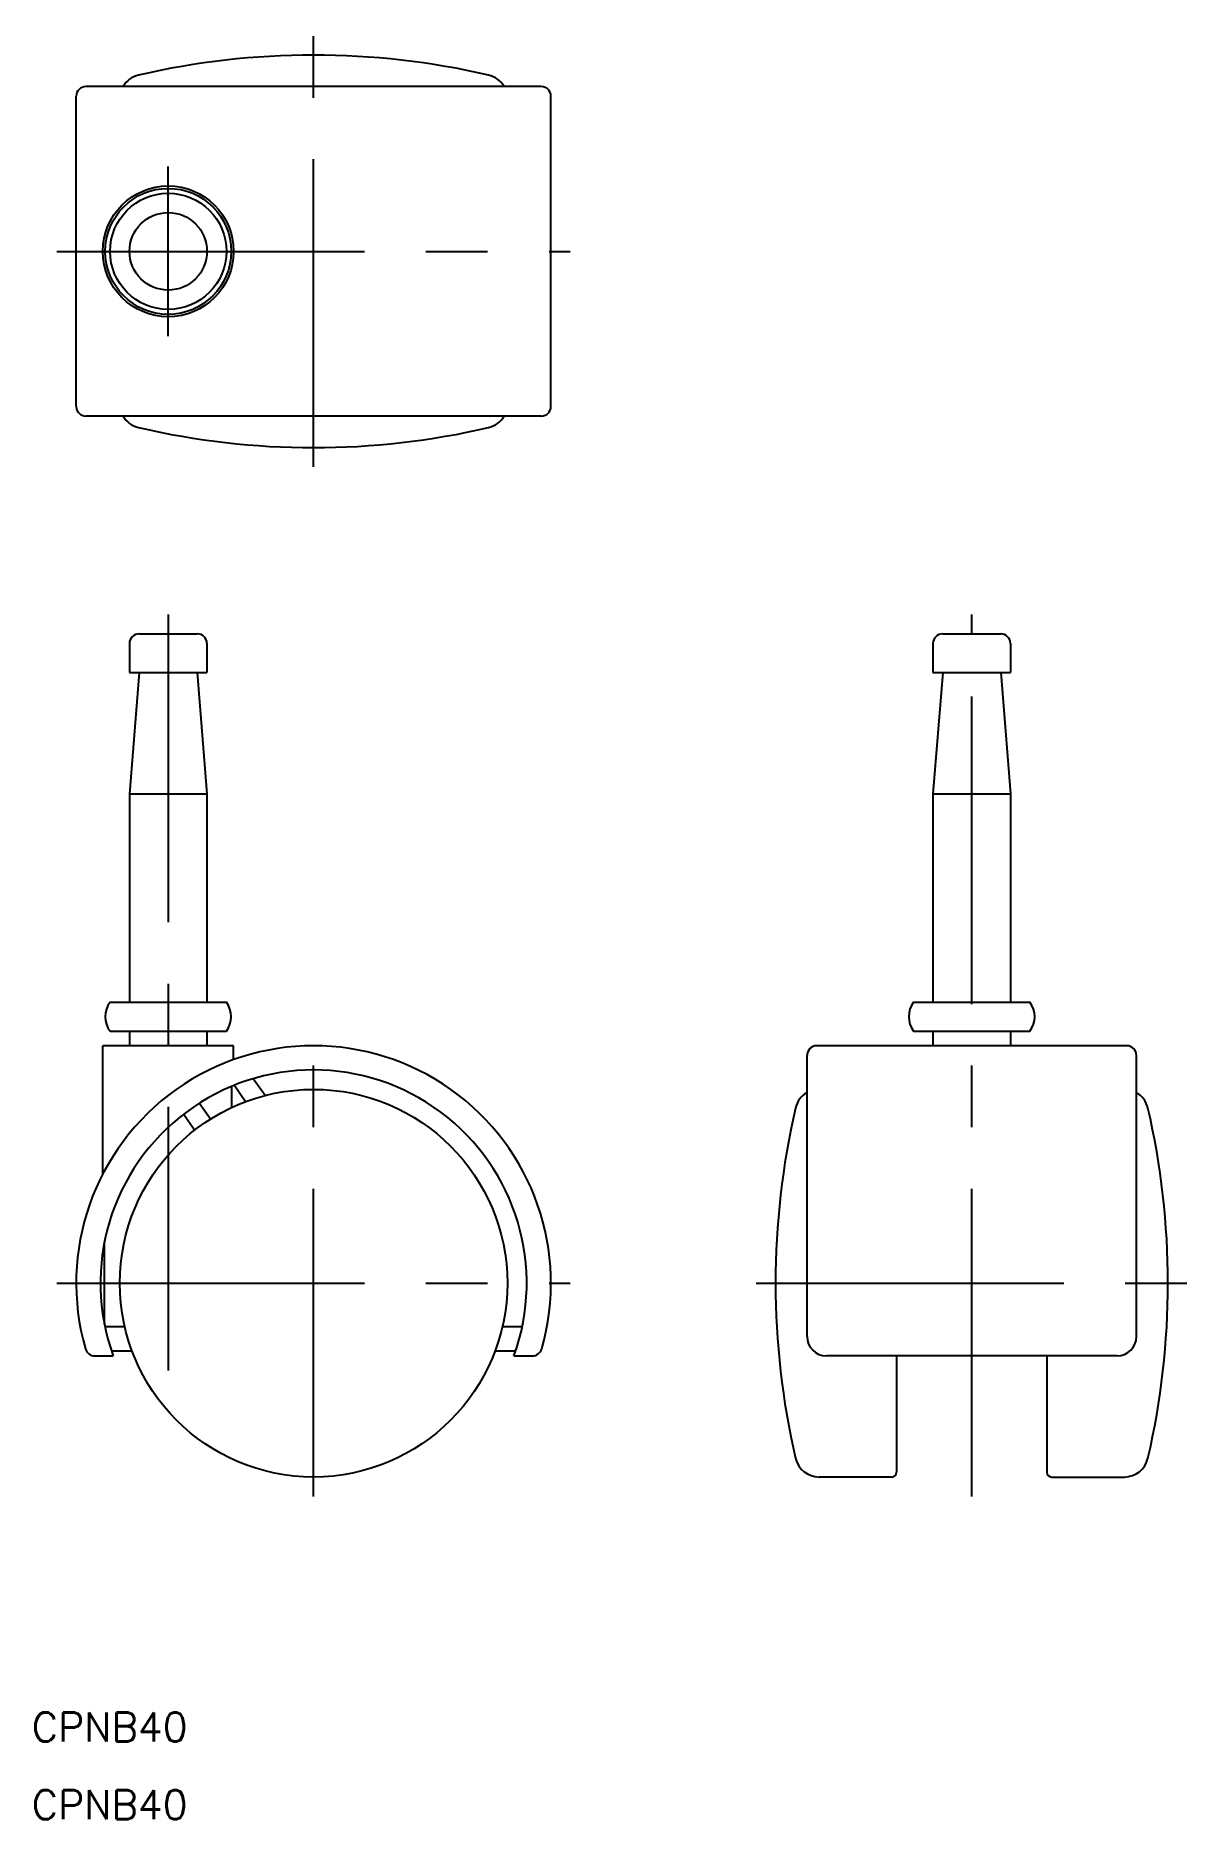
# Model space of a CAD drawing. Extents: x -29 to 90, y -55 to 129.
import ezdxf

# ---------------------------------------------------------------- set-up
doc = ezdxf.new("R2010")
doc.units = 0
doc.linetypes.add('CENTER', pattern=[50.8, 31.75, -6.35, 6.35, -6.35])
doc.layers.get('0').update_dxf_attribs({"linetype": 'CONTINUOUS'})
doc.layers.add('CENTER', color=1, linetype='CENTER')
doc.styles.get("Standard").update_dxf_attribs({"font": 'txt.shx', "height": 3, "bigfont": 'bigfont.shx'})

msp = doc.modelspace()

# ---------------------------------------------------------------- linework, layer by layer
at = {"color": 7, "linetype": 'CONTINUOUS'}
for p, q in [((23.5, 123.47), (-23.5, 123.47)), ((-24.5, 90.47), (-24.5, 122.47)), ((24.5, 90.47), (24.5, 122.47)), ((23.5, 89.47), (-23.5, 89.47)), ((-18, 67), (-12, 67)), ((64.93, 67), (70.93, 67)), ((-19, 66), (-19, 63)), ((-11, 66), (-11, 63)), ((63.93, 66), (63.93, 63)), ((71.93, 66), (71.93, 63)), ((-19, 63), (-11, 63)), ((-18, 63), (-19, 50.5)), ((-12, 63), (-11, 50.5)), ((64.93, 63), (63.93, 50.5)), ((63.93, 63), (71.93, 63)), ((70.93, 63), (71.93, 50.5)), ((-19, 50.5), (-11, 50.5)), ((-19, 50.5), (-19, 29)), ((-11, 50.5), (-11, 29)), ((63.93, 50.5), (63.93, 29)), ((63.93, 50.5), (71.93, 50.5)), ((71.93, 50.5), (71.93, 29)), ((-21, 29), (-9, 29)), ((61.93, 29), (73.93, 29)), ((-21, 26), (-9, 26)), ((-19, 26), (-19, 24.5)), ((-11, 26), (-11, 24.5)), ((61.93, 26), (73.93, 26)), ((63.93, 26), (63.93, 24.5)), ((71.93, 26), (71.93, 24.5)), ((-8.25, 24.5), (-21.75, 24.5)), ((-21.75, 11.28), (-21.75, 24.5)), ((-8.25, 23.07), (-8.25, 24.5)), ((83.93, 24.5), (51.93, 24.5)), ((50.93, -5.5), (50.93, 23.5)), ((84.93, -5.5), (84.93, 23.5)), ((-8.42, 18.14), (-8.42, 20.33)), ((-7.01, 18.73), (-8.19, 20.42)), ((-5.01, 19.36), (-6.23, 21.1)), ((-10.64, 16.94), (-11.79, 18.58)), ((-12.28, 15.79), (-13.42, 17.43)), ((-21.58, -4.27), (-21.58, 4.27)), ((-19.49, -4.5), (-21.53, -4.5)), ((21.53, -4.5), (19.49, -4.5)), ((-18.73, -7), (-20.86, -7)), ((20.86, -7), (18.73, -7)), ((-22.58, -7.5), (-20.68, -7.5)), ((20.68, -7.5), (22.58, -7.5)), ((82.93, -7.5), (52.93, -7.5)), ((60.18, -7.5), (60.18, -19.5)), ((75.68, -7.5), (75.68, -19.5)), ((59.68, -20), (52.18, -20)), ((76.18, -20), (83.68, -20))]:
    msp.add_line(p, q, dxfattribs=at)
for centre, radius in [((-15, 106.47), 6.75), ((-15, 106.47), 6.5), ((-15, 106.47), 6), ((-15, 106.47), 4), ((0, 0), 20)]:
    msp.add_circle(centre, radius, dxfattribs=at)
for centre, radius, start, end in [((0, 46.72), 80, 76.9497, 103.0503), ((-23.5, 122.47), 1, 90, 180), ((-17.5, 122.22), 2.5, 103.0503, 149.9562), ((17.5, 122.22), 2.5, 30.0438, 76.9497), ((23.5, 122.47), 1, 0, 90), ((-23.5, 90.47), 1, 180, 270), ((23.5, 90.47), 1, 270, 0), ((-17.5, 90.72), 2.5, 210.0438, 256.9497), ((17.5, 90.72), 2.5, 283.0503, 329.9562), ((0, 166.22), 80, 256.9497, 283.0503), ((-18, 66), 1, 90, 180), ((-12, 66), 1, 0, 90), ((64.93, 66), 1, 90, 180), ((70.93, 66), 1, 0, 90), ((-19, 27.5), 2.5, 143.1301, 216.8699), ((-11, 27.5), 2.5, 323.1301, 36.8699), ((63.93, 27.5), 2.5, 143.1301, 216.8699), ((71.93, 27.5), 2.5, 323.1301, 36.8699), ((0, 0), 24.5, 343.9429, 196.0571), ((51.93, 23.5), 1, 90, 180), ((83.93, 23.5), 1, 0, 90), ((0, 0), 22, 340.0677, 199.9323), ((52.18, 17.5), 2.5, 120.0438, 166.9497), ((83.68, 17.5), 2.5, 13.0503, 59.9562), ((127.68, 0), 80, 166.9497, 193.0503), ((8.18, 0), 80, 346.9497, 13.0503), ((52.93, -5.5), 2, 180, 270), ((82.93, -5.5), 2, 270, 0), ((-22.58, -6.5), 1, 196.0571, 270), ((22.58, -6.5), 1, 270, 343.9429), ((52.18, -17.5), 2.5, 193.0503, 270), ((83.68, -17.5), 2.5, 270, 346.9497), ((59.68, -19.5), 0.5, 270, 0), ((76.18, -19.5), 0.5, 180, 270)]:
    msp.add_arc(centre, radius, start, end, dxfattribs=at)
at = {"layer": 'CENTER', "color": 1, "linetype": 'CENTER'}
for p, q in [((0, 84.22), (0, 128.72)), ((-15, 97.72), (-15, 115.22)), ((-26.5, 106.47), (26.5, 106.47)), ((-15, 69), (-15, -9)), ((67.93, -22), (67.93, 69)), ((0, -22), (0, 26.5)), ((-26.5, 0), (26.5, 0)), ((45.68, 0), (90.18, 0))]:
    msp.add_line(p, q, dxfattribs=at)

# ---------------------------------------------------------------- texts
at = {"color": 7, "linetype": 'CONTINUOUS'}
for p in [(-29.07, -47.29), (-29.07, -55.32)]:
    msp.add_text('CPNB40', height=3, dxfattribs=at).set_placement(p)

doc.saveas('drawing.dxf')
